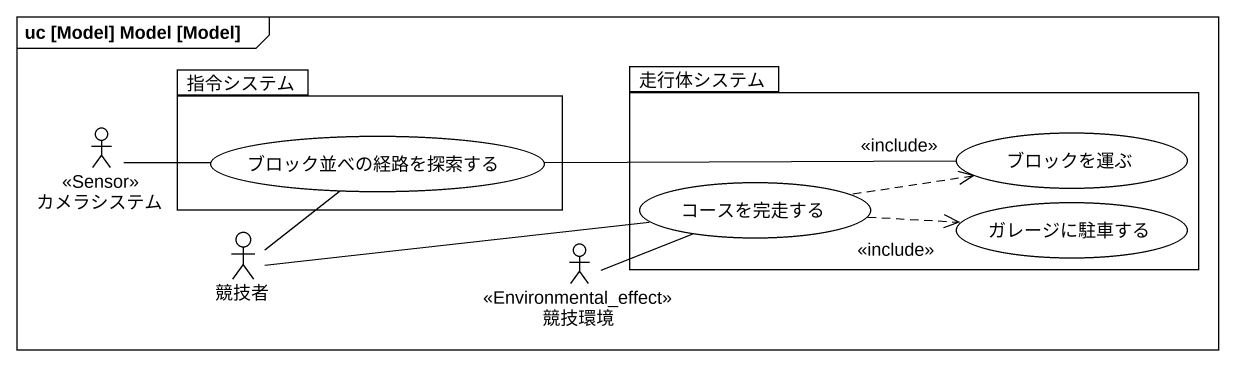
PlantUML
@startuml
mainframe uc [Model] Model [Model]
package 指令システム {
  usecase ブロック並べの経路を探索する
}
package 走行体システム {
  usecase コースを完走する
  usecase ブロックを運ぶ
  usecase ガレージに駐車する
}
actor カメラシステム <<Sensor>>
actor 競技者
actor 競技環境 <<Environmental_effect>>
カメラシステム -right- ブロック並べの経路を探索する
ブロック並べの経路を探索する -right- ブロックを運ぶ
ブロック並べの経路を探索する -- 競技者
コースを完走する .right.> ブロックを運ぶ : <<include>>
コースを完走する .right.> ガレージに駐車する : <<include>>
競技者 -right- コースを完走する
競技環境 -right- コースを完走する
@enduml
